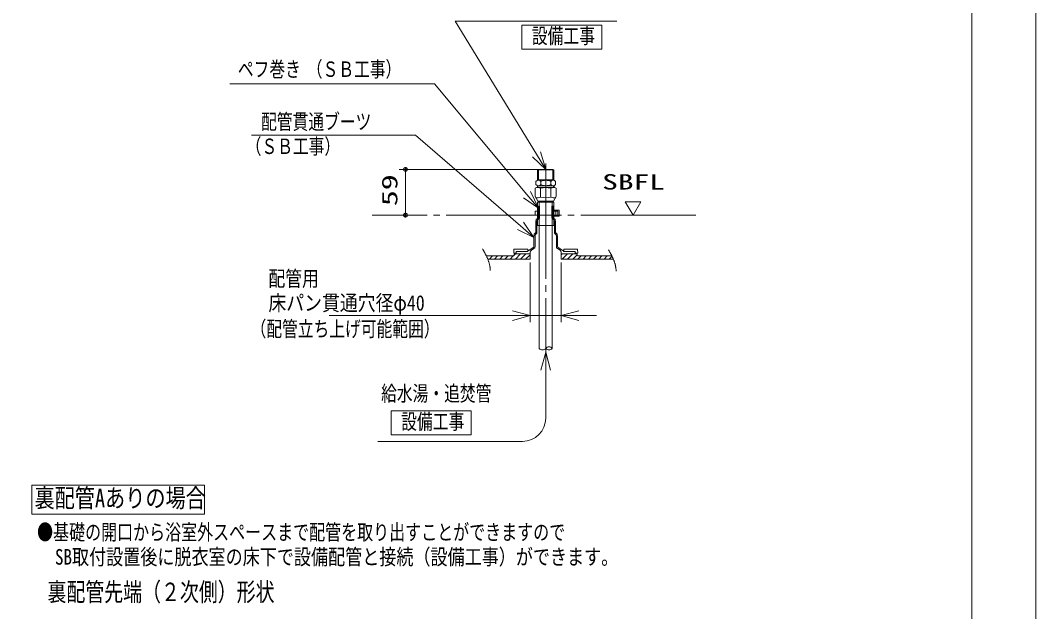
# Model space of a CAD drawing. Units: millimetres on the paper. Extents: x -305 to 305, y -152 to 152.
# Drawn here: x -39.6 to 119, y -63.9 to 28.5 of the extents above; entities that cross this region are included whole.
import ezdxf
from ezdxf.enums import TextEntityAlignment as Align

# ---------------------------------------------------------------- set-up
doc = ezdxf.new("R2010")
doc.units = ezdxf.units.MM
doc.linetypes.add('LONG_CHAIN', pattern=[21, 18, -1, 1, -1])
doc.linetypes.add('LONG_DASHED2', pattern=[13, 12, -1])
for name, color, linetype, lineweight in [('0-1_RV', 7, 'Continuous', 9), ('0-2_0', 7, 'Continuous', 9), ('0-4_図面枠', 3, 'Continuous', 9), ('0-5_DEFPOINTS', 7, 'Continuous', 9)]:
    doc.layers.add(name, color=color, linetype=linetype, lineweight=lineweight)
doc.styles.add('ＭＳ ゴシック', font='')
doc.styles.get('ＭＳ ゴシック').set_extended_font_data('MS Gothic')

# ---------------------------------------------------------------- blocks, each defined once
blk = doc.blocks.new('_OPEN30')
at = {"layer": '0-2_0'}
blk.add_line((0, 0), (-1, 0), dxfattribs=at)
blk.add_lwpolyline([(-1, 0.2679), (0, 0), (-1, -0.2679)], dxfattribs=at)
blk = doc.blocks.new('_DOTSMALL')
at = {"layer": '0-2_0'}
for p, q in [((0.0746, 0.1), (-0.0746, 0.1)), ((0.1223, -0.0248), (-0.1223, -0.0248))]:
    blk.add_line(p, q, dxfattribs=at)
for points in [[(0.125, 0), (0.124, 0.0157), (0.1211, 0.0311), (0.1162, 0.046), (0.1095, 0.0602), (0.1011, 0.0735), (0.0911, 0.0856), (0.0797, 0.0963), (0.067, 0.1055), (0.0532, 0.1131), (0.0386, 0.1189), (0.0234, 0.1228), (0.0078, 0.1248), (-0.0078, 0.1248), (-0.0234, 0.1228), (-0.0386, 0.1189), (-0.0532, 0.1131), (-0.067, 0.1055), (-0.0797, 0.0963), (-0.0911, 0.0856), (-0.1011, 0.0735), (-0.1095, 0.0602), (-0.1162, 0.046), (-0.1211, 0.0311), (-0.124, 0.0157), (-0.125, 0), (0, 0)], [(-0.125, 0), (-0.124, -0.0157), (-0.1211, -0.0311), (-0.1162, -0.046), (-0.1095, -0.0602), (-0.1011, -0.0735), (-0.0911, -0.0856), (-0.0797, -0.0963), (-0.067, -0.1055), (-0.0532, -0.1131), (-0.0386, -0.1189), (-0.0234, -0.1228), (-0.0078, -0.1248), (0.0078, -0.1248), (0.0234, -0.1228), (0.0386, -0.1189), (0.0532, -0.1131), (0.067, -0.1055), (0.0797, -0.0963), (0.0911, -0.0856), (0.1011, -0.0735), (0.1095, -0.0602), (0.1162, -0.046), (0.1211, -0.0311), (0.124, -0.0157), (0.125, 0), (0, 0)]]:
    blk.add_lwpolyline(points, close=True, dxfattribs=at)
blk = doc.blocks.new('TRI')
at = {"layer": '0-2_0'}
blk.add_lwpolyline([(0.5, 0.866), (0, 0), (1, 0)], close=True, dxfattribs=at)

msp = doc.modelspace()

# ---------------------------------------------------------------- linework, layer by layer
at = {"layer": '0-1_RV'}
for p, q in [((38.679, 27.696), (38.679, 23.949)), ((38.679, 27.696), (51.179, 27.696)), ((51.179, 27.696), (51.179, 23.949)), ((38.679, 23.949), (51.179, 23.949)), ((41.935, 5.162), (19.522, 5.162)), ((20.522, -1.975), (20.522, 5.162)), ((41.176, 5.08), (41.317, 5.162)), ((43.711, 5.08), (41.177, 5.08)), ((41.177, 5.08), (41.177, 3.468)), ((41.317, 5.162), (41.317, 3.551)), ((41.317, 5.162), (43.571, 5.162)), ((43.571, 5.162), (43.711, 5.08)), ((43.571, 3.551), (43.571, 5.162)), ((43.711, 3.468), (43.711, 5.08)), ((40.907, 3.287), (40.907, 2.803)), ((41.176, 3.468), (41.317, 3.549)), ((41.177, 3.551), (43.711, 3.551)), ((43.711, 3.468), (41.177, 3.468)), ((41.676, 3.287), (41.676, 2.803)), ((43.212, 2.803), (43.212, 3.287)), ((43.57, 3.549), (43.711, 3.468)), ((43.98, 2.803), (43.98, 3.287)), ((40.806, 2.218), (41.016, 2.339)), ((40.806, 0.924), (40.806, 2.218)), ((41.016, 2.339), (43.854, 2.339)), ((41.132, 2.648), (41.132, 2.339)), ((41.132, 2.621), (43.737, 2.621)), ((41.216, 2.621), (41.216, 2.339)), ((41.625, 0.86), (41.625, 2.217)), ((43.244, 0.86), (43.244, 2.217)), ((43.653, 2.621), (43.653, 2.339)), ((43.737, 2.642), (43.737, 2.339)), ((44.063, 2.218), (43.854, 2.339)), ((44.063, 0.924), (44.063, 2.217)), ((41.225, 0.199), (40.806, 0.924)), ((41.165, 0.03), (41.165, -3.599)), ((43.705, 0.03), (41.165, 0.03)), ((41.225, 0.199), (43.644, 0.199)), ((41.358, 0.199), (43.511, 0.199)), ((41.407, 0.199), (41.407, 0.03)), ((43.463, 0.199), (43.463, 0.03)), ((43.644, 0.199), (44.063, 0.924)), ((43.705, 0.03), (43.705, -3.599)), ((41.165, -1.361), (40.802, -1.361)), ((40.802, -1.361), (40.802, -1.966)), ((41.286, -0.584), (41.286, -2.398)), ((41.286, -0.584), (41.467, -0.584)), ((41.467, -0.584), (41.467, -2.368)), ((43.402, -0.584), (43.402, -2.368)), ((43.584, -0.584), (43.402, -0.584)), ((43.584, -0.584), (43.584, -2.398)), ((43.705, -1.18), (44.431, -1.18)), ((43.705, -1.361), (44.31, -1.361)), ((44.007, -1.361), (44.007, -1.966)), ((44.31, -1.361), (44.31, -1.966)), ((44.552, -1.301), (44.552, -2.027)), ((41.165, -1.966), (40.802, -1.966)), ((40.892, -2.882), (40.953, -2.882)), ((40.892, -2.882), (40.892, -4.697)), ((40.953, -2.64), (41.286, -2.398)), ((40.953, -2.64), (40.953, -2.882)), ((41.074, -2.9), (41.074, -4.672)), ((41.174, -2.704), (41.367, -2.563)), ((43.696, -2.704), (43.502, -2.563)), ((43.916, -2.64), (43.584, -2.398)), ((43.705, -1.966), (44.31, -1.966)), ((43.705, -2.148), (44.431, -2.148)), ((43.795, -2.9), (43.795, -4.672)), ((43.916, -2.64), (43.916, -2.882)), ((43.977, -2.882), (43.916, -2.882)), ((43.977, -2.882), (43.977, -4.697)), ((40.651, -4.939), (40.892, -4.697)), ((43.705, -3.599), (41.165, -3.599)), ((41.407, -3.599), (41.407, -22.78)), ((43.463, -3.599), (43.463, -22.78)), ((44.219, -4.939), (43.977, -4.697)), ((40.59, -5.18), (40.59, -6.891)), ((40.59, -5.18), (40.651, -5.18)), ((40.651, -4.939), (40.651, -5.18)), ((40.771, -5.174), (40.771, -6.891)), ((40.842, -5.003), (41.003, -4.843)), ((44.027, -5.003), (43.866, -4.843)), ((44.098, -5.174), (44.098, -6.891)), ((44.219, -4.939), (44.219, -5.18)), ((44.279, -5.18), (44.219, -5.18)), ((44.279, -5.18), (44.279, -6.891)), ((37.445, -7.297), (37.435, -7.902)), ((37.435, -7.902), (37.804, -7.902)), ((37.445, -7.297), (39.622, -7.297)), ((37.808, -7.66), (37.804, -7.902)), ((37.808, -7.66), (39.616, -7.66)), ((37.838, -7.66), (39.653, -7.66)), ((37.838, -7.66), (37.838, -8.023)), ((39.622, -7.297), (39.616, -7.66)), ((39.653, -7.479), (39.653, -7.66)), ((39.653, -7.479), (39.774, -7.479)), ((39.774, -7.479), (40.501, -7.048)), ((40.015, -7.753), (40.015, -8.023)), ((40.193, -7.441), (40.594, -7.204)), ((44.676, -7.441), (44.276, -7.204)), ((45.096, -7.479), (44.368, -7.048)), ((44.854, -7.753), (44.854, -8.023)), ((45.217, -7.479), (45.096, -7.479)), ((45.217, -7.479), (45.217, -7.66)), ((47.031, -7.66), (45.217, -7.66)), ((47.424, -7.297), (45.247, -7.297)), ((45.247, -7.297), (45.253, -7.66)), ((47.061, -7.66), (45.253, -7.66)), ((47.031, -7.66), (47.031, -8.023)), ((47.061, -7.66), (47.066, -7.902)), ((47.435, -7.902), (47.066, -7.902)), ((47.424, -7.297), (47.435, -7.902)), ((33.169, -8.346), (37.41, -8.346)), ((33.208, -8.436), (33.298, -8.346)), ((33.381, -8.83), (37.596, -8.83)), ((33.628, -8.83), (34.112, -8.346)), ((34.443, -8.83), (34.927, -8.346)), ((35.258, -8.83), (35.742, -8.346)), ((36.072, -8.83), (36.556, -8.346)), ((36.887, -8.83), (37.371, -8.346)), ((37.41, -8.346), (37.596, -8.023)), ((37.463, -8.255), (37.694, -8.023)), ((37.596, -8.023), (40.015, -8.023)), ((39.411, -8.87), (37.596, -8.83)), ((37.7, -8.832), (38.509, -8.023)), ((37.838, -8.023), (40.015, -8.023)), ((38.497, -8.85), (39.324, -8.023)), ((39.294, -8.867), (40.015, -8.146)), ((39.411, -8.87), (40.015, -8.87)), ((40.015, -8.023), (40.015, -8.87)), ((40.015, -9.37), (40.015, -18.669)), ((44.854, -8.196), (45.026, -8.023)), ((44.854, -8.023), (44.854, -8.87)), ((44.854, -8.023), (47.273, -8.023)), ((47.031, -8.023), (44.854, -8.023)), ((44.854, -8.87), (45.459, -8.87)), ((44.854, -9.37), (44.854, -18.669)), ((44.994, -8.87), (45.841, -8.023)), ((45.459, -8.87), (47.273, -8.83)), ((45.817, -8.862), (46.656, -8.023)), ((46.65, -8.844), (47.345, -8.148)), ((47.273, -8.83), (52.997, -8.83)), ((47.478, -8.83), (47.962, -8.346)), ((48.293, -8.83), (48.777, -8.346)), ((49.107, -8.83), (49.591, -8.346)), ((49.922, -8.83), (50.406, -8.346)), ((50.737, -8.83), (51.221, -8.346)), ((51.552, -8.83), (52.035, -8.346)), ((52.366, -8.83), (52.799, -8.398)), ((40.015, -17.669), (8.588, -17.669)), ((37.245, -17.669), (34.475, -17.669)), ((44.854, -17.669), (40.015, -17.669)), ((47.624, -17.669), (50.394, -17.669)), ((42.435, -23.385), (42.435, -33.667)), ((42.435, -24.595), (42.435, -23.385)), ((18.266, -32.543), (18.266, -36.289)), ((18.266, -32.543), (30.766, -32.543)), ((30.766, -32.543), (30.766, -36.289)), ((18.266, -36.289), (30.766, -36.289)), ((16.192, -37.295), (38.806, -37.295)), ((-37.852, -44.151), (-37.852, -48.647)), ((-37.852, -44.151), (-10.852, -44.151)), ((-10.852, -44.151), (-10.852, -48.647)), ((-37.852, -48.647), (-10.852, -48.647))]:
    msp.add_line(p, q, dxfattribs=at)
at = {"layer": '0-1_RV', "linetype": 'LONG_CHAIN'}
for p, q in [((42.435, 6.071), (42.435, -24.133)), ((65.896, -1.975), (15.347, -1.975)), ((42.435, -7.501), (42.435, -8.35))]:
    msp.add_line(p, q, dxfattribs=at)
at = {"layer": '0-1_RV', "linetype": 'LONG_DASHED2'}
for p, q in [((41.407, 0.03), (41.407, -3.599)), ((43.463, 0.03), (43.463, -3.599))]:
    msp.add_line(p, q, dxfattribs=at)
at = {"layer": '0-1_RV'}
for points in [[(53.556, 28.338), (28.287, 28.338), (40.991, 7.526)], [(-6.923, 18.518), (25.083, 18.518), (39.511, 1.227)], [(-3.552, 10.507), (22.112, 10.507), (38.494, -3.643)], [(32.573, -7.254), (32.61, -7.315), (32.646, -7.377), (32.683, -7.439), (32.719, -7.502), (32.755, -7.564), (32.791, -7.627), (32.827, -7.69), (32.862, -7.753), (32.897, -7.817), (32.932, -7.881), (32.966, -7.945), (33, -8.009), (33.034, -8.073), (33.067, -8.138), (33.099, -8.202), (33.131, -8.267), (33.163, -8.333), (33.194, -8.398), (33.225, -8.464), (33.255, -8.53), (33.284, -8.596), (33.313, -8.662), (33.341, -8.729), (33.369, -8.796), (33.395, -8.863), (33.421, -8.93), (33.447, -8.997), (33.471, -9.065), (33.495, -9.133), (33.518, -9.201), (33.54, -9.27), (33.561, -9.338), (33.581, -9.407), (33.601, -9.476), (33.619, -9.546), (33.637, -9.615), (33.654, -9.685), (33.669, -9.755), (33.684, -9.826)], [(52.239, -7.375), (52.275, -7.437), (52.312, -7.499), (52.349, -7.561), (52.385, -7.624), (52.421, -7.686), (52.457, -7.749), (52.493, -7.812), (52.528, -7.875), (52.563, -7.939), (52.598, -8.002), (52.632, -8.066), (52.666, -8.13), (52.699, -8.195), (52.733, -8.259), (52.765, -8.324), (52.797, -8.389), (52.829, -8.454), (52.86, -8.52), (52.891, -8.586), (52.921, -8.651), (52.95, -8.718), (52.979, -8.784), (53.007, -8.851), (53.034, -8.917), (53.061, -8.984), (53.087, -9.052), (53.112, -9.119), (53.137, -9.187), (53.161, -9.255), (53.184, -9.323), (53.206, -9.392), (53.227, -9.46), (53.247, -9.529), (53.267, -9.598), (53.285, -9.668), (53.303, -9.737), (53.319, -9.807), (53.335, -9.877), (53.349, -9.947)], [(37.838, -8.023), (37.596, -8.023), (37.41, -8.346), (33.169, -8.346)], [(33.381, -8.83), (37.596, -8.83), (39.411, -8.87), (40.015, -8.87), (40.015, -8.023), (37.838, -8.023)], [(44.854, -8.023), (44.854, -8.87), (45.459, -8.87), (47.273, -8.83), (52.997, -8.83)], [(52.775, -8.346), (47.46, -8.346), (47.273, -8.023), (47.031, -8.023), (44.854, -8.023)], [(47.273, -8.023), (47.46, -8.346), (52.775, -8.346)], [(33.684, -9.826), (33.697, -9.896), (33.71, -9.967), (33.721, -10.038), (33.732, -10.109), (33.741, -10.18), (33.75, -10.252), (33.757, -10.323), (33.764, -10.395), (33.77, -10.466), (33.775, -10.538), (33.779, -10.61)], [(53.349, -9.947), (53.363, -10.018), (53.375, -10.089), (53.387, -10.16), (53.397, -10.231), (53.407, -10.302), (53.415, -10.373), (53.423, -10.445), (53.43, -10.516), (53.436, -10.588), (53.441, -10.66), (53.445, -10.732)]]:
    msp.add_lwpolyline(points, dxfattribs=at)
for centre, radius, start, end in [((41.292, 2.971), 0.497, 39.43056, 140.56945), ((42.444, 1.751), 1.717, 89.99993, 116.57794), ((42.444, 1.751), 1.717, 63.42202, 90.00004), ((43.596, 2.971), 0.497, 39.43056, 140.56945), ((41.292, 3.119), 0.497, 219.4305, 320.5694), ((41.216, 1.593), 0.746, 56.72472, 90), ((42.435, -0.401), 2.74, 72.81374, 107.18643), ((42.444, 4.338), 1.717, 243.42206, 270.00002), ((42.444, 4.338), 1.717, 270.00002, 296.57797), ((43.596, 3.119), 0.497, 219.43061, 320.56951), ((43.654, 1.593), 0.746, 90, 123.2747), ((41.216, 1.484), 0.746, 241.73847, 303.27528), ((42.435, 3.478), 2.74, 252.81357, 287.18626), ((43.654, 1.484), 0.746, 236.7253, 298.26058), ((44.431, -1.301), 0.121, 0, 90), ((41.316, -2.9), 0.242, 126.02737, 180.00001), ((41.225, -2.368), 0.242, 306.02737, 0), ((43.644, -2.368), 0.242, 180.00001, 233.97264), ((43.554, -2.9), 0.242, 0, 53.97263), ((44.431, -2.027), 0.121, 270, 0), ((40.832, -4.672), 0.242, 315, 0), ((44.037, -4.672), 0.242, 180.00001, 225), ((41.013, -5.174), 0.242, 135, 180.00001), ((43.856, -5.174), 0.242, 0, 45), ((40.378, -7.753), 0.363, 120.65067, 180.00001), ((40.409, -6.891), 0.181, 300.65067, 0), ((40.409, -6.891), 0.363, 300.65067, 0), ((44.461, -6.891), 0.363, 180.00001, 239.34934), ((44.461, -6.891), 0.181, 180.00001, 239.34934), ((44.491, -7.753), 0.363, 0, 59.34933), ((25.889, -11.834), 8.072, 21.85087, 25.60302), ((45.055, -12.181), 8.62, 22.87529, 26.41403), ((41.921, -22.355), 0.667, 219.59712, 320.40288), ((42.949, -23.205), 0.667, 39.59712, 140.40288), ((42.949, -22.355), 0.667, 219.59712, 320.40288), ((38.806, -33.667), 3.629, 270, 0)]:
    msp.add_arc(centre, radius, start, end, dxfattribs=at)
at = {"layer": '0-4_図面枠'}
msp.add_lwpolyline([(-291.017, -138.498), (108.983, -138.498), (108.983, 138.502), (-291.017, 138.502)], close=True, dxfattribs=at)
at = {"layer": '0-5_DEFPOINTS'}
msp.add_line((118.983, -148.498), (118.983, 148.502), dxfattribs=at)

# ---------------------------------------------------------------- block references
at = {"layer": '0-1_RV'}
for name, p, xscale, yscale, rotation in [('_OPEN30', (42.435, 5.162), 2.77, 2.77, 301.40077), ('_DOTSMALL', (20.522, 5.162), 2.32, 2.32, 90), ('_OPEN30', (41.286, -0.9), 2.77, 2.77, 309.84245), ('TRI', (56.076, -1.975), 2.4192, 2.4192, 60), ('_DOTSMALL', (20.522, -1.975), 2.32, 2.32, 270), ('_OPEN30', (40.59, -5.454), 2.77, 2.77, 319.18045), ('_OPEN30', (44.854, -17.669), 2.77, 2.77, 180), ('_OPEN30', (42.435, -23.385), 2.77, 2.77, 90)]:
    msp.add_blockref(name, p, dxfattribs=dict(at, xscale=xscale, yscale=yscale, rotation=rotation))
at = {"layer": '0-1_RV', "xscale": 2.77, "yscale": 2.77}
msp.add_blockref('_OPEN30', (40.015, -17.669), dxfattribs=at)

# ---------------------------------------------------------------- texts
at = {"layer": '0-1_RV', "style": 'ＭＳ ゴシック'}
for s, height, width, p in [('設備工事', 2.405, 0.75, (40.276, 24.11)), ('ペフ巻き', 2.405, 0.75, (-5.658, 18.899)), ('（ＳＢ工事）', 2.405, 0.75, (5.11, 18.901)), ('配管貫通ブーツ', 2.405, 0.75, (-2.03, 10.703)), ('（ＳＢ工事）', 2.405, 0.75, (-4.434, 6.855)), ('SBFL', 2.405, 1.5, (51.253, 1.3)), ('配管用', 2.405, 0.8, (-0.881, -13.796)), ('床パン貫通穴径φ40', 2.405, 0.85, (-0.881, -17.6)), ('（配管立ち上げ可能範囲）', 2.405, 0.75, (-3.674, -21.654)), ('給水湯・追焚管', 2.405, 0.75, (16.724, -31.735)), ('設備工事', 2.405, 0.75, (19.863, -36.129)), ('裏配管Aありの場合', 2.886, 0.8, (-37.427, -48.454)), ('●基礎の開口から浴室外スペースまで配管を取り出すことができますので', 2.444, 0.75, (-37.027, -53.432)), ('\u3000SB取付設置後に脱衣室の床下で設備配管と接続（設備工事）ができます。', 2.444, 0.8, (-36.898, -57.29)), ('裏配管先端（２次側）形状', 2.889, 0.75, (-35.397, -63.118))]:
    msp.add_text(s, height=height, dxfattribs=dict(at, width=width)).set_placement(p, align=Align.BOTTOM_LEFT)
at = {"layer": '0-1_RV', "style": 'ＭＳ ゴシック', "width": 1.5}
msp.add_text('59', height=2.441, rotation=90, dxfattribs=at).set_placement((19.992, -0.57), align=Align.BOTTOM_LEFT)

doc.saveas('drawing.dxf')
